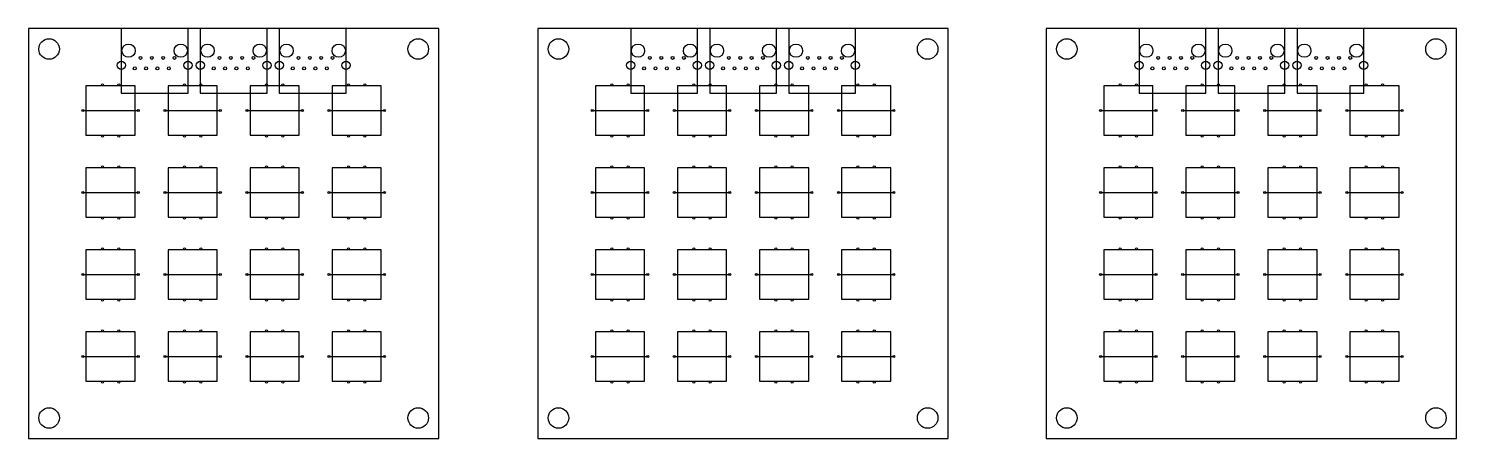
# Model space of a CAD drawing. Header units: inches. Extents: x 4 to 352, y 4 to 104.
import ezdxf

# ---------------------------------------------------------------- set-up
doc = ezdxf.new("R2010")
doc.units = ezdxf.units.IN
doc.header["$MEASUREMENT"] = 0

# ---------------------------------------------------------------- blocks, each defined once
blk = doc.blocks.new('*U5')
blk.add_line((-6.75, 0), (6.75, 0))
at = {"color": 2, "true_color": 0xf1eb1f}
blk.add_lwpolyline([(-6, -6), (6, -6), (6, 6), (-6, 6)], close=True, dxfattribs=at)
for centre in [(-2, 6.25), (2, 6.25), (-6.75, 0), (6.75, 0), (-2, -6.25), (2, -6.25)]:
    blk.add_circle(centre, 0.25, dxfattribs=at)
blk = doc.blocks.new('*U7')
at = {"color": 0, "linetype": 'ByBlock', "lineweight": -2, "transparency": 16777216}
for p in [(0, 60), (20, 60), (40, 60), (60, 60), (0, 40), (20, 40), (40, 40), (60, 40), (0, 20), (20, 20), (40, 20), (60, 20), (0, 0), (20, 0), (40, 0), (60, 0)]:
    blk.add_blockref('*U5', p, dxfattribs=at)
blk = doc.blocks.new('*U10')
blk.add_line((-6.75, 0), (6.75, 0))
at = {"color": 2, "true_color": 0xf1eb1f}
blk.add_lwpolyline([(-6, -6), (6, -6), (6, 6), (-6, 6)], close=True, dxfattribs=at)
for centre in [(-2, 6.25), (2, 6.25), (-6.75, 0), (6.75, 0), (-2, -6.25), (2, -6.25)]:
    blk.add_circle(centre, 0.25, dxfattribs=at)
blk = doc.blocks.new('*U8')
at = {"color": 0, "linetype": 'ByBlock', "lineweight": -2, "transparency": 16777216}
for p in [(0, 60), (20, 60), (40, 60), (60, 60), (0, 40), (20, 40), (40, 40), (60, 40), (0, 20), (20, 20), (40, 20), (60, 20), (0, 0), (20, 0), (40, 0), (60, 0)]:
    blk.add_blockref('*U10', p, dxfattribs=at)
blk = doc.blocks.new('*U13')
blk.add_line((-6.75, 0), (6.75, 0))
at = {"color": 2, "true_color": 0xf1eb1f}
blk.add_lwpolyline([(-6, -6), (6, -6), (6, 6), (-6, 6)], close=True, dxfattribs=at)
for centre in [(-2, 6.25), (2, 6.25), (-6.75, 0), (6.75, 0), (-2, -6.25), (2, -6.25)]:
    blk.add_circle(centre, 0.25, dxfattribs=at)
blk = doc.blocks.new('*U11')
at = {"color": 0, "linetype": 'ByBlock', "lineweight": -2, "transparency": 16777216}
for p in [(0, 60), (20, 60), (40, 60), (60, 60), (0, 40), (20, 40), (40, 40), (60, 40), (0, 20), (20, 20), (40, 20), (60, 20), (0, 0), (20, 0), (40, 0), (60, 0)]:
    blk.add_blockref('*U13', p, dxfattribs=at)

msp = doc.modelspace()

# ---------------------------------------------------------------- linework, layer by layer
for points in [[(3.85, 3.61), (103.85, 3.61), (103.85, 103.61), (3.85, 103.61)], [(128.04, 3.61), (228.04, 3.61), (228.04, 103.61), (128.04, 103.61)], [(251.97, 3.61), (351.97, 3.61), (351.97, 103.61), (251.97, 103.61)]]:
    msp.add_lwpolyline(points, close=True)
at = {"color": 152, "true_color": 0x2776bb}
for points in [[(26.46, 87.86), (42.72, 87.86), (42.72, 103.61), (26.46, 103.61)], [(45.72, 87.86), (61.98, 87.86), (61.98, 103.61), (45.72, 103.61)], [(64.98, 87.86), (81.24, 87.86), (81.24, 103.61), (64.98, 103.61)], [(150.65, 87.86), (166.91, 87.86), (166.91, 103.61), (150.65, 103.61)], [(169.91, 87.86), (186.17, 87.86), (186.17, 103.61), (169.91, 103.61)], [(189.17, 87.86), (205.43, 87.86), (205.43, 103.61), (189.17, 103.61)], [(274.58, 87.86), (290.84, 87.86), (290.84, 103.61), (274.58, 103.61)], [(293.84, 87.86), (310.1, 87.86), (310.1, 103.61), (293.84, 103.61)], [(313.1, 87.86), (329.36, 87.86), (329.36, 103.61), (313.1, 103.61)]]:
    msp.add_lwpolyline(points, close=True, dxfattribs=at)
for centre in [(8.85, 98.61), (98.85, 98.61), (133.04, 98.61), (223.04, 98.61), (256.97, 98.61), (346.97, 98.61), (8.85, 8.61), (98.85, 8.61), (133.04, 8.61), (223.04, 8.61), (256.97, 8.61), (346.97, 8.61)]:
    msp.add_circle(centre, 2.5)
for centre, radius in [((28.24, 98.21), 1.62), ((40.94, 98.21), 1.62), ((47.5, 98.21), 1.62), ((60.2, 98.21), 1.62), ((66.76, 98.21), 1.62), ((79.46, 98.21), 1.62), ((152.43, 98.21), 1.62), ((165.13, 98.21), 1.62), ((171.69, 98.21), 1.62), ((184.39, 98.21), 1.62), ((190.95, 98.21), 1.62), ((203.65, 98.21), 1.62), ((276.36, 98.21), 1.62), ((289.06, 98.21), 1.62), ((295.62, 98.21), 1.62), ((308.32, 98.21), 1.62), ((314.88, 98.21), 1.62), ((327.58, 98.21), 1.62), ((26.46, 94.65), 1), ((42.72, 94.65), 1), ((45.72, 94.65), 1), ((61.98, 94.65), 1), ((64.98, 94.65), 1), ((81.24, 94.65), 1), ((150.65, 94.65), 1), ((166.91, 94.65), 1), ((169.91, 94.65), 1), ((186.17, 94.65), 1), ((189.17, 94.65), 1), ((205.43, 94.65), 1), ((274.58, 94.65), 1), ((290.84, 94.65), 1), ((293.84, 94.65), 1), ((310.1, 94.65), 1), ((313.1, 94.65), 1), ((329.36, 94.65), 1)]:
    msp.add_circle(centre, radius, dxfattribs=at)
at = {"color": 152, "linetype": 'Continuous', "lineweight": 25, "true_color": 0x2776bb}
for centre in [(29.73, 93.9), (31.13, 96.44), (32.5, 93.9), (33.9, 96.44), (35.27, 93.9), (36.67, 96.44), (38.04, 93.9), (39.43, 96.44), (48.99, 93.9), (50.39, 96.44), (51.76, 93.9), (53.16, 96.44), (54.53, 93.9), (55.93, 96.44), (57.3, 93.9), (58.69, 96.44), (68.25, 93.9), (69.65, 96.44), (71.02, 93.9), (72.42, 96.44), (73.79, 93.9), (75.19, 96.44), (76.56, 93.9), (77.95, 96.44), (153.92, 93.9), (155.32, 96.44), (156.69, 93.9), (158.09, 96.44), (159.46, 93.9), (160.86, 96.44), (162.23, 93.9), (163.62, 96.44), (173.18, 93.9), (174.58, 96.44), (175.95, 93.9), (177.35, 96.44), (178.72, 93.9), (180.12, 96.44), (181.49, 93.9), (182.88, 96.44), (192.44, 93.9), (193.84, 96.44), (195.21, 93.9), (196.61, 96.44), (197.98, 93.9), (199.38, 96.44), (200.75, 93.9), (202.14, 96.44), (277.85, 93.9), (279.25, 96.44), (280.62, 93.9), (282.02, 96.44), (283.39, 93.9), (284.79, 96.44), (286.16, 93.9), (287.55, 96.44), (297.11, 93.9), (298.51, 96.44), (299.88, 93.9), (301.28, 96.44), (302.65, 93.9), (304.05, 96.44), (305.42, 93.9), (306.81, 96.44), (316.37, 93.9), (317.77, 96.44), (319.14, 93.9), (320.54, 96.44), (321.91, 93.9), (323.31, 96.44), (324.68, 93.9), (326.07, 96.44)]:
    msp.add_circle(centre, 0.356, dxfattribs=at)

# ---------------------------------------------------------------- block references
at = {"color": 242, "true_color": 0xcd2027}
for name, p in [('*U7', (23.85, 23.61)), ('*U8', (148.04, 23.61)), ('*U11', (271.97, 23.61))]:
    msp.add_blockref(name, p, dxfattribs=at)

doc.saveas('drawing.dxf')
